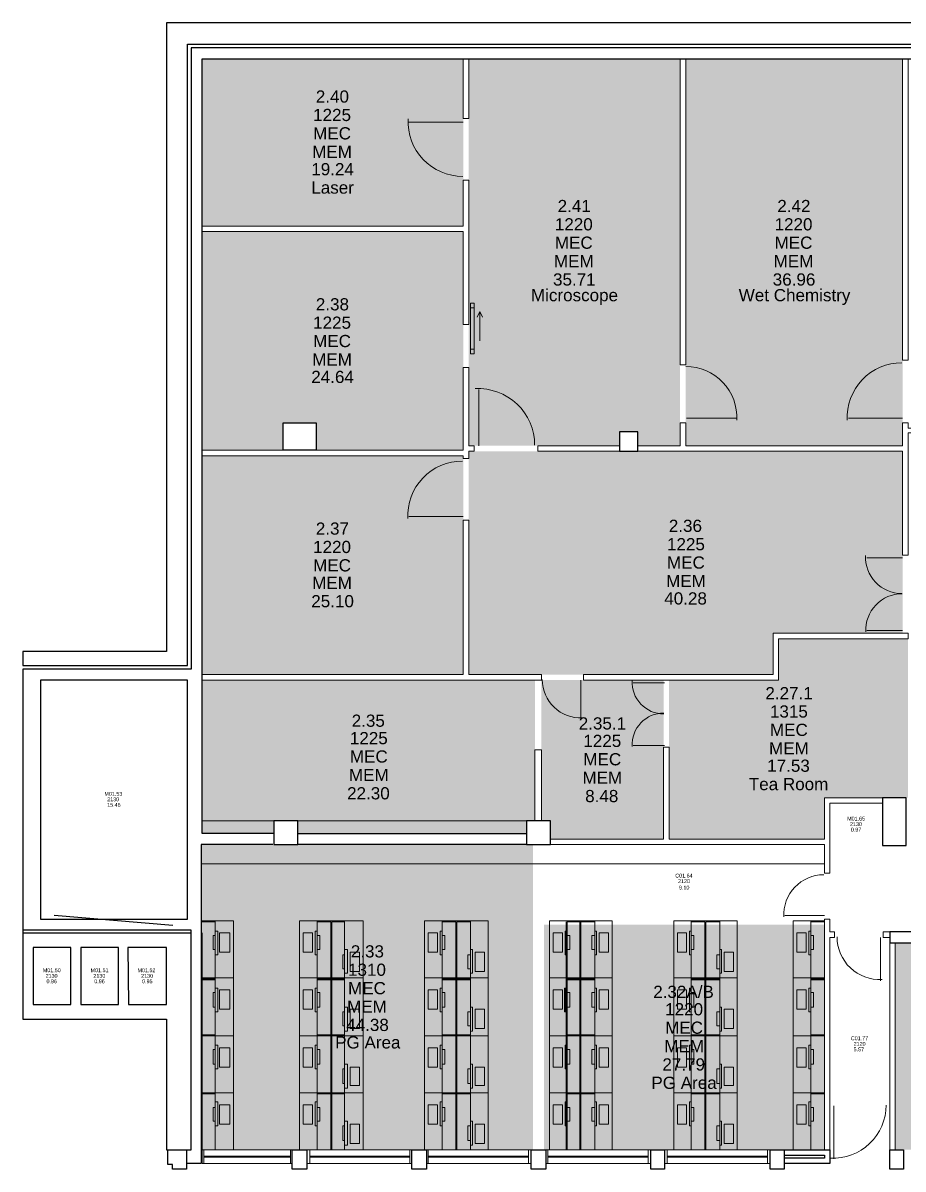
# Model space of a CAD drawing. Header units: millimetres. Extents: x -3 to 91, y 3.5 to 49.2.
# Drawn here: x -3.03 to 15.7, y 24.8 to 49.19 of the extents above; entities that cross this region are included whole.
import ezdxf

# ---------------------------------------------------------------- set-up
doc = ezdxf.new("R2010")
doc.units = ezdxf.units.MM
for name, color, linetype in [('PDF_014401$DR', 7, 'Continuous'), ('PDF_014401$FT-FIXFIT', 7, 'Continuous'), ('PDF_014401$WA', 7, 'Continuous'), ('PDF_014401$WA-COL', 7, 'Continuous'), ('PDF_014401$WA-EXT', 7, 'Continuous'), ('PDF_014401$WN', 7, 'Continuous'), ('PDF_Text', 7, 'Continuous')]:
    doc.layers.add(name, color=color, linetype=linetype)
doc.layers.add('PDF_014401$HL-TMP', color=7, linetype='Continuous', true_color=0xbfebf9)
doc.styles.add('PDF ArialMT', font='arial.ttf')

msp = doc.modelspace()

# ---------------------------------------------------------------- linework, layer by layer
at = {"layer": 'PDF_014401$DR', "lineweight": 0}
for points in [[(6.336, 47.08), (5.182, 47.08), (6.336, 47.08)], [(6.493, 42.249), (6.493, 43.129)], [(6.571, 43.129), (6.571, 42.249)], [(6.63, 42.933), (6.688, 43.051), (6.688, 42.425)], [(6.688, 43.051), (6.747, 42.933)], [(6.669, 40.195), (6.669, 41.388), (6.669, 40.195)], [(11.089, 40.782), (12.165, 40.782), (11.089, 40.782)], [(15.686, 40.782), (14.532, 40.782), (15.686, 40.782)], [(6.336, 38.689), (5.182, 38.689), (6.336, 38.689)], [(15.686, 37.809), (14.923, 37.809), (15.686, 37.809)], [(15.686, 36.264), (14.923, 36.264), (15.686, 36.264)], [(8.84, 35.207), (8.84, 34.405), (8.84, 35.207)], [(10.62, 35.149), (9.955, 35.149), (10.62, 35.149)], [(10.62, 33.819), (9.955, 33.819), (10.62, 33.819)], [(14.023, 30.2), (13.182, 30.2), (14.023, 30.2)], [(15.216, 29.731), (15.216, 28.811), (15.216, 29.731)], [(14.219, 26.151), (14.219, 25.017), (14.219, 26.151)]]:
    msp.add_lwpolyline(points, dxfattribs=at)
for points in [[(6.493, 43.227), (6.493, 43.129), (6.571, 43.129), (6.571, 43.227)], [(6.493, 42.249), (6.493, 42.151), (6.571, 42.151), (6.571, 42.249)]]:
    msp.add_lwpolyline(points, close=True, dxfattribs=at)
for centre, radius, start, end in [((6.326, 47.09), 1.164, 177.045, 269.9996), ((15.67, 40.796), 1.164, 90, 182.9553), ((11.073, 40.796), 1.086, 357.0447, 90), ((6.653, 40.209), 1.203, 0, 92.9553), ((6.32, 38.703), 1.164, 90, 182.9553), ((15.67, 37.822), 0.773, 177.0447, 270), ((15.676, 36.273), 0.773, 89.9999, 182.9563), ((8.83, 35.217), 0.812, 179.9997, 272.955), ((10.604, 35.162), 0.675, 177.0447, 270), ((10.604, 33.832), 0.675, 90, 182.9553), ((14.007, 30.214), 0.851, 90, 182.9553), ((15.2, 29.744), 0.91, 180, 272.9553), ((14.209, 26.161), 1.125, 267.044, 359.9998)]:
    msp.add_arc(centre, radius, start, end, dxfattribs=at)
at = {"layer": 'PDF_014401$FT-FIXFIT', "lineweight": 0}
for points in [[(14.023, 31.295), (0.781, 31.295)], [(0.781, 30.063), (1.055, 30.063), (1.055, 30.083), (1.446, 30.083), (1.446, 28.87), (1.055, 28.87), (1.055, 28.831), (0.781, 28.831)], [(0.781, 30.083), (1.055, 30.083), (1.055, 25.213)], [(3.226, 30.063), (3.226, 30.083), (2.855, 30.083), (2.855, 28.87), (3.226, 28.87), (3.226, 28.831), (3.52, 28.831)], [(3.226, 25.213), (3.226, 30.063), (3.52, 30.063), (3.52, 25.213)], [(3.813, 30.063), (3.813, 30.083), (4.204, 30.083), (4.204, 28.87), (3.813, 28.87), (3.539, 28.87)], [(3.813, 25.213), (3.813, 30.063), (3.539, 30.063), (3.539, 25.213)], [(5.886, 30.063), (5.886, 30.083), (5.515, 30.083), (5.515, 28.87), (5.886, 28.87), (5.886, 28.831), (6.18, 28.831)], [(5.886, 25.213), (5.886, 30.063), (6.18, 30.063), (6.18, 25.213)], [(6.493, 30.063), (6.493, 30.083), (6.864, 30.083), (6.864, 28.87), (6.493, 28.87), (6.199, 28.87)], [(6.493, 25.213), (6.493, 30.063), (6.199, 30.063), (6.199, 25.213)], [(8.527, 30.063), (8.527, 25.213)], [(8.84, 30.083), (8.546, 30.083), (8.546, 25.213)], [(8.566, 30.083), (8.84, 30.083), (9.133, 30.083), (9.133, 25.213)], [(8.82, 30.063), (8.82, 25.213)], [(8.84, 30.063), (8.84, 25.213)], [(11.187, 30.063), (11.187, 30.083), (10.815, 30.083), (10.815, 28.87), (11.187, 28.87), (11.187, 28.831), (11.48, 28.831)], [(11.187, 25.213), (11.187, 30.063), (11.48, 30.063), (11.48, 25.213)], [(11.793, 30.063), (11.793, 30.083), (12.165, 30.083), (12.165, 28.87), (11.793, 28.87), (11.5, 28.87)], [(11.793, 25.213), (11.793, 30.063), (11.5, 30.063), (11.5, 25.213)], [(14.023, 30.063), (13.73, 30.063), (13.73, 30.083), (13.358, 30.083), (13.358, 28.87), (13.73, 28.87), (13.73, 28.831), (14.023, 28.831)], [(14.023, 30.083), (13.73, 30.083), (13.73, 25.213)], [(0.781, 29.594), (0.781, 25.213), (0.781, 29.594), (0.781, 29.829)], [(1.446, 27.638), (1.446, 28.87), (1.055, 28.87), (0.781, 28.87), (1.055, 28.87), (1.055, 28.851), (0.781, 28.851)], [(2.855, 27.638), (2.855, 28.87), (3.226, 28.87), (3.52, 28.87)], [(3.226, 28.87), (3.226, 28.851), (3.52, 28.851)], [(4.204, 27.638), (4.204, 28.87), (3.813, 28.87), (3.813, 28.831), (3.539, 28.831)], [(3.813, 28.87), (3.813, 28.851), (3.539, 28.851)], [(5.515, 27.638), (5.515, 28.87), (5.886, 28.87), (6.18, 28.87)], [(5.886, 28.87), (5.886, 28.851), (6.18, 28.851)], [(6.864, 27.638), (6.864, 28.87), (6.493, 28.87), (6.493, 28.831), (6.199, 28.831)], [(6.493, 28.87), (6.493, 28.851), (6.199, 28.851)], [(8.175, 27.638), (8.175, 28.87), (8.546, 28.87), (8.84, 28.87), (8.546, 28.87), (8.546, 28.851), (8.84, 28.851), (9.133, 28.851), (9.133, 28.87), (8.84, 28.87), (9.133, 28.87), (9.505, 28.87), (9.505, 27.638)], [(10.815, 27.638), (10.815, 28.87), (11.187, 28.87), (11.48, 28.87)], [(11.187, 28.87), (11.187, 28.851), (11.48, 28.851)], [(12.165, 27.638), (12.165, 28.87), (11.793, 28.87), (11.793, 28.831), (11.5, 28.831)], [(11.793, 28.87), (11.793, 28.851), (11.5, 28.851)], [(13.358, 27.638), (13.358, 28.87), (13.73, 28.87), (14.023, 28.87), (13.73, 28.87), (13.73, 28.851), (14.023, 28.851)], [(1.055, 27.638), (1.055, 27.657), (0.781, 27.657)], [(1.446, 26.425), (1.446, 27.638), (1.055, 27.638), (0.781, 27.638)], [(2.855, 26.425), (2.855, 27.638), (3.226, 27.638), (3.52, 27.638)], [(3.226, 27.638), (3.226, 27.657), (3.52, 27.657)], [(3.813, 27.638), (3.813, 27.657), (3.539, 27.657)], [(4.204, 26.425), (4.204, 27.638), (3.813, 27.638), (3.539, 27.638)], [(5.515, 26.425), (5.515, 27.638), (5.886, 27.638), (6.18, 27.638)], [(5.886, 27.638), (5.886, 27.657), (6.18, 27.657)], [(6.493, 27.638), (6.493, 27.657), (6.199, 27.657)], [(6.864, 26.425), (6.864, 27.638), (6.493, 27.638), (6.199, 27.638)], [(8.175, 26.425), (8.175, 27.638), (8.546, 27.638)], [(9.505, 26.425), (9.505, 27.638), (9.133, 27.638), (8.84, 27.638), (8.546, 27.638), (8.546, 27.657), (8.84, 27.657), (9.133, 27.657), (9.133, 27.638)], [(10.815, 26.425), (10.815, 27.638), (11.187, 27.638), (11.48, 27.638)], [(11.187, 27.638), (11.187, 27.657), (11.48, 27.657)], [(11.793, 27.638), (11.793, 27.657), (11.5, 27.657)], [(12.165, 26.425), (12.165, 27.638), (11.793, 27.638), (11.5, 27.638)], [(13.358, 26.425), (13.358, 27.638), (13.73, 27.638), (14.023, 27.638)], [(13.73, 27.638), (13.73, 27.657), (14.023, 27.657)], [(1.446, 25.213), (1.446, 26.425), (1.055, 26.425), (0.781, 26.425)], [(1.055, 26.425), (1.055, 26.406), (0.781, 26.406)], [(2.855, 25.213), (2.855, 26.425), (3.226, 26.425), (3.52, 26.425)], [(3.226, 26.425), (3.226, 26.406), (3.52, 26.406)], [(4.204, 25.213), (4.204, 26.425), (3.813, 26.425), (3.539, 26.425)], [(3.813, 26.425), (3.813, 26.406), (3.539, 26.406)], [(5.515, 25.213), (5.515, 26.425), (5.886, 26.425), (6.18, 26.425)], [(5.886, 26.425), (5.886, 26.406), (6.18, 26.406)], [(6.864, 25.213), (6.864, 26.425), (6.493, 26.425), (6.199, 26.425)], [(6.493, 26.425), (6.493, 26.406), (6.199, 26.406)], [(8.175, 25.213), (8.175, 26.425), (8.546, 26.425)], [(9.505, 25.213), (9.505, 26.425), (9.133, 26.425), (8.84, 26.425), (8.546, 26.425), (8.546, 26.406), (8.84, 26.406), (9.133, 26.406), (9.133, 26.425)], [(10.815, 25.213), (10.815, 26.425), (11.187, 26.425), (11.48, 26.425)], [(11.187, 26.425), (11.187, 26.406), (11.48, 26.406)], [(12.165, 25.213), (12.165, 26.425), (11.793, 26.425), (11.5, 26.425)], [(11.793, 26.425), (11.793, 26.406), (11.5, 26.406)], [(13.358, 25.213), (13.358, 26.425), (13.73, 26.425), (14.023, 26.425)], [(13.73, 26.425), (13.73, 26.406), (14.023, 26.406)]]:
    msp.add_lwpolyline(points, dxfattribs=at)
for points in [[(3.539, 30.083), (3.226, 30.083), (3.52, 30.083), (3.813, 30.083)], [(6.199, 30.083), (5.886, 30.083), (6.18, 30.083), (6.493, 30.083)], [(8.84, 30.063), (9.133, 30.063), (9.133, 30.083), (9.505, 30.083), (9.505, 28.87), (9.133, 28.87), (9.133, 28.831), (8.84, 28.831), (8.546, 28.831), (8.546, 28.87), (8.175, 28.87), (8.175, 30.083), (8.546, 30.083), (8.546, 30.063)], [(11.5, 30.083), (11.187, 30.083), (11.48, 30.083), (11.793, 30.083)], [(1.016, 29.476), (1.016, 29.77), (1.055, 29.77), (1.055, 29.476)], [(1.055, 29.359), (1.055, 29.868), (1.114, 29.868), (1.114, 29.359)], [(1.055, 29.359), (1.055, 29.868), (1.114, 29.868), (1.114, 29.359)], [(1.368, 29.418), (1.153, 29.418), (1.153, 29.829), (1.368, 29.829)], [(2.933, 29.418), (3.128, 29.418), (3.128, 29.829), (2.933, 29.829)], [(3.226, 29.359), (3.226, 29.868), (3.187, 29.868), (3.187, 29.359)], [(3.226, 29.359), (3.226, 29.868), (3.187, 29.868), (3.187, 29.359)], [(3.285, 29.476), (3.285, 29.77), (3.226, 29.77), (3.226, 29.476)], [(5.593, 29.418), (5.789, 29.418), (5.789, 29.829), (5.593, 29.829)], [(5.886, 29.359), (5.886, 29.868), (5.847, 29.868), (5.847, 29.359)], [(5.886, 29.359), (5.886, 29.868), (5.847, 29.868), (5.847, 29.359)], [(5.945, 29.476), (5.945, 29.77), (5.886, 29.77), (5.886, 29.476)], [(8.253, 29.418), (8.449, 29.418), (8.449, 29.829), (8.253, 29.829)], [(8.546, 29.359), (8.546, 29.868), (8.507, 29.868), (8.507, 29.359)], [(8.546, 29.359), (8.546, 29.868), (8.507, 29.868), (8.507, 29.359)], [(8.605, 29.476), (8.605, 29.77), (8.546, 29.77), (8.546, 29.476)], [(9.074, 29.476), (9.074, 29.77), (9.133, 29.77), (9.133, 29.476)], [(9.133, 29.359), (9.133, 29.868), (9.172, 29.868), (9.172, 29.359)], [(9.133, 29.359), (9.133, 29.868), (9.172, 29.868), (9.172, 29.359)], [(9.427, 29.418), (9.231, 29.418), (9.231, 29.829), (9.427, 29.829)], [(10.894, 29.418), (11.089, 29.418), (11.089, 29.829), (10.894, 29.829)], [(11.187, 29.359), (11.187, 29.868), (11.148, 29.868), (11.148, 29.359)], [(11.187, 29.359), (11.187, 29.868), (11.148, 29.868), (11.148, 29.359)], [(11.246, 29.476), (11.246, 29.77), (11.187, 29.77), (11.187, 29.476)], [(13.436, 29.418), (13.632, 29.418), (13.632, 29.829), (13.436, 29.829)], [(13.73, 29.359), (13.73, 29.868), (13.69, 29.868), (13.69, 29.359)], [(13.73, 29.359), (13.73, 29.868), (13.69, 29.868), (13.69, 29.359)], [(13.788, 29.476), (13.788, 29.77), (13.73, 29.77), (13.73, 29.476)], [(3.774, 29.066), (3.774, 29.359), (3.813, 29.359), (3.813, 29.066)], [(3.813, 28.968), (3.813, 29.476), (3.872, 29.476), (3.872, 28.968)], [(3.813, 28.968), (3.813, 29.476), (3.872, 29.476), (3.872, 28.968)], [(4.126, 29.007), (3.93, 29.007), (3.93, 29.418), (4.126, 29.418)], [(6.434, 29.066), (6.434, 29.359), (6.493, 29.359), (6.493, 29.066)], [(6.493, 28.968), (6.493, 29.476), (6.532, 29.476), (6.532, 28.968)], [(6.493, 28.968), (6.493, 29.476), (6.532, 29.476), (6.532, 28.968)], [(6.786, 29.007), (6.59, 29.007), (6.59, 29.418), (6.786, 29.418)], [(11.735, 29.066), (11.735, 29.359), (11.793, 29.359), (11.793, 29.066)], [(11.793, 28.968), (11.793, 29.476), (11.832, 29.476), (11.832, 28.968)], [(11.793, 28.968), (11.793, 29.476), (11.832, 29.476), (11.832, 28.968)], [(12.087, 29.007), (11.891, 29.007), (11.891, 29.418), (12.087, 29.418)], [(3.539, 28.87), (3.226, 28.87), (3.52, 28.87), (3.813, 28.87)], [(6.199, 28.87), (5.886, 28.87), (6.18, 28.87), (6.493, 28.87)], [(11.5, 28.87), (11.187, 28.87), (11.48, 28.87), (11.793, 28.87)], [(1.016, 28.244), (1.016, 28.557), (1.055, 28.557), (1.055, 28.244)], [(1.055, 28.146), (1.055, 28.655), (1.114, 28.655), (1.114, 28.146)], [(1.055, 28.146), (1.055, 28.655), (1.114, 28.655), (1.114, 28.146)], [(1.368, 28.205), (1.153, 28.205), (1.153, 28.616), (1.368, 28.616)], [(2.933, 28.205), (3.128, 28.205), (3.128, 28.616), (2.933, 28.616)], [(3.226, 28.146), (3.226, 28.655), (3.187, 28.655), (3.187, 28.146)], [(3.226, 28.146), (3.226, 28.655), (3.187, 28.655), (3.187, 28.146)], [(3.285, 28.244), (3.285, 28.557), (3.226, 28.557), (3.226, 28.244)], [(5.593, 28.205), (5.789, 28.205), (5.789, 28.616), (5.593, 28.616)], [(5.886, 28.146), (5.886, 28.655), (5.847, 28.655), (5.847, 28.146)], [(5.886, 28.146), (5.886, 28.655), (5.847, 28.655), (5.847, 28.146)], [(5.945, 28.244), (5.945, 28.557), (5.886, 28.557), (5.886, 28.244)], [(8.253, 28.205), (8.449, 28.205), (8.449, 28.616), (8.253, 28.616)], [(8.527, 28.146), (8.527, 28.655), (8.488, 28.655), (8.488, 28.146)], [(8.527, 28.146), (8.527, 28.655), (8.488, 28.655), (8.488, 28.146)], [(8.546, 28.146), (8.546, 28.655), (8.507, 28.655), (8.507, 28.146)], [(8.546, 28.146), (8.546, 28.655), (8.507, 28.655), (8.507, 28.146)], [(8.605, 28.244), (8.605, 28.557), (8.546, 28.557), (8.546, 28.244)], [(9.074, 28.244), (9.074, 28.557), (9.133, 28.557), (9.133, 28.244)], [(9.133, 28.146), (9.133, 28.655), (9.172, 28.655), (9.172, 28.146)], [(9.133, 28.146), (9.133, 28.655), (9.172, 28.655), (9.172, 28.146)], [(9.427, 28.205), (9.231, 28.205), (9.231, 28.616), (9.427, 28.616)], [(10.894, 28.205), (11.089, 28.205), (11.089, 28.616), (10.894, 28.616)], [(11.187, 28.146), (11.187, 28.655), (11.148, 28.655), (11.148, 28.146)], [(11.187, 28.146), (11.187, 28.655), (11.148, 28.655), (11.148, 28.146)], [(11.246, 28.244), (11.246, 28.557), (11.187, 28.557), (11.187, 28.244)], [(13.436, 28.205), (13.632, 28.205), (13.632, 28.616), (13.436, 28.616)], [(13.73, 28.146), (13.73, 28.655), (13.69, 28.655), (13.69, 28.146)], [(13.73, 28.146), (13.73, 28.655), (13.69, 28.655), (13.69, 28.146)], [(13.788, 28.244), (13.788, 28.557), (13.73, 28.557), (13.73, 28.244)], [(3.774, 27.853), (3.774, 28.146), (3.813, 28.146), (3.813, 27.853)], [(3.813, 27.736), (3.813, 28.244), (3.872, 28.244), (3.872, 27.736)], [(3.813, 27.736), (3.813, 28.244), (3.872, 28.244), (3.872, 27.736)], [(4.126, 27.794), (3.93, 27.794), (3.93, 28.205), (4.126, 28.205)], [(6.434, 27.853), (6.434, 28.146), (6.493, 28.146), (6.493, 27.853)], [(6.493, 27.736), (6.493, 28.244), (6.532, 28.244), (6.532, 27.736)], [(6.493, 27.736), (6.493, 28.244), (6.532, 28.244), (6.532, 27.736)], [(6.786, 27.794), (6.59, 27.794), (6.59, 28.205), (6.786, 28.205)], [(11.735, 27.853), (11.735, 28.146), (11.793, 28.146), (11.793, 27.853)], [(11.793, 27.736), (11.793, 28.244), (11.832, 28.244), (11.832, 27.736)], [(11.793, 27.736), (11.793, 28.244), (11.832, 28.244), (11.832, 27.736)], [(12.087, 27.794), (11.891, 27.794), (11.891, 28.205), (12.087, 28.205)], [(1.016, 27.032), (1.016, 27.345), (1.055, 27.345), (1.055, 27.032)], [(1.055, 26.934), (1.055, 27.442), (1.114, 27.442), (1.114, 26.934)], [(1.055, 26.934), (1.055, 27.442), (1.114, 27.442), (1.114, 26.934)], [(1.368, 26.973), (1.153, 26.973), (1.153, 27.384), (1.368, 27.384)], [(2.933, 26.973), (3.128, 26.973), (3.128, 27.384), (2.933, 27.384)], [(3.226, 26.934), (3.226, 27.442), (3.187, 27.442), (3.187, 26.934)], [(3.226, 26.934), (3.226, 27.442), (3.187, 27.442), (3.187, 26.934)], [(3.285, 27.032), (3.285, 27.345), (3.226, 27.345), (3.226, 27.032)], [(5.593, 26.973), (5.789, 26.973), (5.789, 27.384), (5.593, 27.384)], [(5.886, 26.934), (5.886, 27.442), (5.847, 27.442), (5.847, 26.934)], [(5.886, 26.934), (5.886, 27.442), (5.847, 27.442), (5.847, 26.934)], [(5.945, 27.032), (5.945, 27.345), (5.886, 27.345), (5.886, 27.032)], [(8.253, 26.973), (8.449, 26.973), (8.449, 27.384), (8.253, 27.384)], [(8.546, 26.934), (8.546, 27.442), (8.507, 27.442), (8.507, 26.934)], [(8.546, 26.934), (8.546, 27.442), (8.507, 27.442), (8.507, 26.934)], [(8.605, 27.032), (8.605, 27.345), (8.546, 27.345), (8.546, 27.032)], [(9.074, 27.032), (9.074, 27.345), (9.133, 27.345), (9.133, 27.032)], [(9.133, 26.934), (9.133, 27.442), (9.172, 27.442), (9.172, 26.934)], [(9.133, 26.934), (9.133, 27.442), (9.172, 27.442), (9.172, 26.934)], [(9.427, 26.973), (9.231, 26.973), (9.231, 27.384), (9.427, 27.384)], [(10.894, 26.973), (11.089, 26.973), (11.089, 27.384), (10.894, 27.384)], [(11.187, 26.934), (11.187, 27.442), (11.148, 27.442), (11.148, 26.934)], [(11.187, 26.934), (11.187, 27.442), (11.148, 27.442), (11.148, 26.934)], [(11.246, 27.032), (11.246, 27.345), (11.187, 27.345), (11.187, 27.032)], [(13.436, 26.973), (13.632, 26.973), (13.632, 27.384), (13.436, 27.384)], [(13.73, 26.934), (13.73, 27.442), (13.69, 27.442), (13.69, 26.934)], [(13.73, 26.934), (13.73, 27.442), (13.69, 27.442), (13.69, 26.934)], [(13.788, 27.032), (13.788, 27.345), (13.73, 27.345), (13.73, 27.032)], [(3.774, 26.621), (3.774, 26.934), (3.813, 26.934), (3.813, 26.621)], [(3.813, 26.523), (3.813, 27.032), (3.872, 27.032), (3.872, 26.523)], [(3.813, 26.523), (3.813, 27.032), (3.872, 27.032), (3.872, 26.523)], [(4.126, 26.582), (3.93, 26.582), (3.93, 26.973), (4.126, 26.973)], [(6.434, 26.621), (6.434, 26.934), (6.493, 26.934), (6.493, 26.621)], [(6.493, 26.523), (6.493, 27.032), (6.532, 27.032), (6.532, 26.523)], [(6.493, 26.523), (6.493, 27.032), (6.532, 27.032), (6.532, 26.523)], [(6.786, 26.582), (6.59, 26.582), (6.59, 26.973), (6.786, 26.973)], [(11.735, 26.621), (11.735, 26.934), (11.793, 26.934), (11.793, 26.621)], [(11.793, 26.523), (11.793, 27.032), (11.832, 27.032), (11.832, 26.523)], [(11.793, 26.523), (11.793, 27.032), (11.832, 27.032), (11.832, 26.523)], [(12.087, 26.582), (11.891, 26.582), (11.891, 26.973), (12.087, 26.973)], [(1.016, 25.819), (1.016, 26.112), (1.055, 26.112), (1.055, 25.819)], [(1.055, 25.721), (1.055, 26.23), (1.114, 26.23), (1.114, 25.721)], [(1.055, 25.721), (1.055, 26.23), (1.114, 26.23), (1.114, 25.721)], [(1.368, 25.76), (1.153, 25.76), (1.153, 26.171), (1.368, 26.171)], [(2.933, 25.76), (3.128, 25.76), (3.128, 26.171), (2.933, 26.171)], [(3.226, 25.721), (3.226, 26.23), (3.187, 26.23), (3.187, 25.721)], [(3.226, 25.721), (3.226, 26.23), (3.187, 26.23), (3.187, 25.721)], [(3.285, 25.819), (3.285, 26.112), (3.226, 26.112), (3.226, 25.819)], [(5.593, 25.76), (5.789, 25.76), (5.789, 26.171), (5.593, 26.171)], [(5.886, 25.721), (5.886, 26.23), (5.847, 26.23), (5.847, 25.721)], [(5.886, 25.721), (5.886, 26.23), (5.847, 26.23), (5.847, 25.721)], [(5.945, 25.819), (5.945, 26.112), (5.886, 26.112), (5.886, 25.819)], [(8.253, 25.76), (8.449, 25.76), (8.449, 26.171), (8.253, 26.171)], [(8.546, 25.721), (8.546, 26.23), (8.507, 26.23), (8.507, 25.721)], [(8.546, 25.721), (8.546, 26.23), (8.507, 26.23), (8.507, 25.721)], [(8.605, 25.819), (8.605, 26.112), (8.546, 26.112), (8.546, 25.819)], [(9.074, 25.819), (9.074, 26.112), (9.133, 26.112), (9.133, 25.819)], [(9.133, 25.721), (9.133, 26.23), (9.172, 26.23), (9.172, 25.721)], [(9.133, 25.721), (9.133, 26.23), (9.172, 26.23), (9.172, 25.721)], [(9.427, 25.76), (9.231, 25.76), (9.231, 26.171), (9.427, 26.171)], [(10.894, 25.76), (11.089, 25.76), (11.089, 26.171), (10.894, 26.171)], [(11.187, 25.721), (11.187, 26.23), (11.148, 26.23), (11.148, 25.721)], [(11.187, 25.721), (11.187, 26.23), (11.148, 26.23), (11.148, 25.721)], [(11.246, 25.819), (11.246, 26.112), (11.187, 26.112), (11.187, 25.819)], [(13.436, 25.76), (13.632, 25.76), (13.632, 26.171), (13.436, 26.171)], [(13.73, 25.721), (13.73, 26.23), (13.69, 26.23), (13.69, 25.721)], [(13.73, 25.721), (13.73, 26.23), (13.69, 26.23), (13.69, 25.721)], [(13.788, 25.819), (13.788, 26.112), (13.73, 26.112), (13.73, 25.819)], [(3.774, 25.408), (3.774, 25.721), (3.813, 25.721), (3.813, 25.408)], [(3.813, 25.31), (3.813, 25.819), (3.872, 25.819), (3.872, 25.31)], [(3.813, 25.31), (3.813, 25.819), (3.872, 25.819), (3.872, 25.31)], [(4.126, 25.349), (3.93, 25.349), (3.93, 25.76), (4.126, 25.76)], [(6.434, 25.408), (6.434, 25.721), (6.493, 25.721), (6.493, 25.408)], [(6.493, 25.31), (6.493, 25.819), (6.532, 25.819), (6.532, 25.31)], [(6.493, 25.31), (6.493, 25.819), (6.532, 25.819), (6.532, 25.31)], [(6.786, 25.349), (6.59, 25.349), (6.59, 25.76), (6.786, 25.76)], [(11.735, 25.408), (11.735, 25.721), (11.793, 25.721), (11.793, 25.408)], [(11.793, 25.31), (11.793, 25.819), (11.832, 25.819), (11.832, 25.31)], [(11.793, 25.31), (11.793, 25.819), (11.832, 25.819), (11.832, 25.31)], [(12.087, 25.349), (11.891, 25.349), (11.891, 25.76), (12.087, 25.76)]]:
    msp.add_lwpolyline(points, close=True, dxfattribs=at)
at = {"layer": 'PDF_014401$HL-TMP', "lineweight": 0}
msp.add_lwpolyline([(7.686, 32.215), (0.781, 32.215), (7.686, 32.215)], dxfattribs=at)
at = {"layer": 'PDF_014401$HL-TMP', "lineweight": -3, "transparency": 33554559}
for points in [[(6.336, 48.429), (0.781, 48.429), (6.336, 44.87)], [(0.781, 48.429), (6.336, 44.87), (0.781, 44.87)], [(6.454, 48.429), (10.952, 48.429), (10.952, 48.429)], [(10.952, 48.429), (6.454, 48.429), (10.952, 40.488)], [(6.454, 48.429), (10.952, 40.488), (6.454, 40.488)], [(15.686, 48.429), (11.07, 48.429), (15.686, 40.195)], [(11.07, 48.429), (15.686, 40.195), (11.07, 40.195)], [(6.336, 44.752), (0.781, 44.752), (6.336, 40.684)], [(0.781, 44.752), (6.336, 40.684), (0.781, 40.684)], [(2.503, 40.684), (0.781, 40.684), (2.503, 40.097)], [(0.781, 40.684), (2.503, 40.097), (0.781, 40.097)], [(6.336, 40.684), (3.207, 40.684), (6.336, 40.097)], [(3.207, 40.684), (6.336, 40.097), (3.207, 40.097)], [(9.661, 40.488), (6.454, 40.488), (9.661, 40.195)], [(6.454, 40.488), (9.661, 40.195), (6.454, 40.195)], [(10.952, 40.488), (10.052, 40.488), (10.952, 40.195)], [(10.052, 40.488), (10.952, 40.195), (10.052, 40.195)], [(15.686, 40.078), (6.454, 40.078), (15.686, 36.205)], [(6.454, 40.078), (15.686, 36.205), (6.454, 36.205)], [(6.336, 39.98), (0.781, 39.98), (6.336, 35.325)], [(0.781, 39.98), (6.336, 35.325), (0.781, 35.325)], [(12.928, 36.205), (6.454, 36.205), (12.928, 35.755)], [(6.454, 36.205), (12.928, 35.755), (6.454, 35.755)], [(15.803, 36.088), (13.045, 36.088), (15.803, 35.207)], [(13.045, 36.088), (15.803, 35.207), (13.045, 35.207)], [(12.928, 35.325), (6.454, 35.325), (6.454, 35.755)], [(6.454, 35.755), (12.928, 35.755), (12.928, 35.325)], [(7.862, 35.207), (0.781, 35.207), (7.862, 32.215)], [(0.781, 35.207), (7.862, 32.215), (0.781, 32.215)], [(12.928, 35.325), (12.928, 35.325), (6.454, 35.325)], [(10.6, 35.207), (7.999, 35.207), (10.6, 32.215)], [(7.999, 35.207), (10.6, 32.215), (7.999, 32.215)], [(15.803, 35.207), (10.717, 35.207), (15.803, 32.704)], [(10.717, 35.207), (15.803, 32.704), (10.717, 32.704)], [(14.023, 32.704), (10.717, 32.704), (14.023, 31.824)], [(10.717, 32.704), (14.023, 31.824), (10.717, 31.824)], [(0.781, 32.215), (7.686, 32.215), (7.686, 32.215)], [(7.686, 32.215), (7.686, 32.215), (0.781, 32.215)], [(7.686, 32.215), (0.781, 32.215), (7.862, 32.215)], [(2.307, 32.215), (2.307, 32.215), (0.781, 32.215)], [(2.307, 32.215), (0.781, 32.215), (2.816, 32.215)], [(2.307, 32.215), (0.781, 32.215), (2.307, 31.941)], [(0.781, 32.215), (2.307, 31.941), (0.781, 31.941)], [(7.686, 32.215), (2.816, 32.215), (7.686, 31.941)], [(2.816, 32.215), (7.686, 31.941), (2.816, 31.941)], [(7.999, 32.215), (8.194, 32.215), (8.194, 32.215)], [(8.194, 32.215), (10.6, 32.215), (10.6, 32.215)], [(10.6, 32.215), (10.6, 32.215), (8.194, 32.215)], [(10.6, 32.215), (8.194, 32.215), (10.6, 31.824)], [(8.194, 32.215), (10.6, 31.824), (8.194, 31.824)], [(7.823, 31.706), (0.781, 31.706), (7.823, 28.303)], [(0.781, 31.706), (7.823, 28.303), (0.781, 28.303)], [(14.023, 30.005), (8.057, 30.005), (14.023, 25.213)], [(8.057, 30.005), (14.023, 25.213), (8.057, 25.213)], [(19.304, 29.613), (15.529, 29.613), (19.304, 25.213)], [(15.529, 29.613), (19.304, 25.213), (15.529, 25.213)], [(7.823, 28.303), (0.781, 28.303), (7.823, 25.213)], [(0.781, 28.303), (7.823, 25.213), (0.781, 25.213)]]:
    msp.add_solid(points, dxfattribs=at)
at = {"layer": 'PDF_014401$WA', "lineweight": 20}
for points in [[(6.336, 48.429), (6.336, 47.158), (6.454, 47.158), (6.454, 48.429)], [(11.07, 48.429), (11.07, 41.916), (10.952, 41.916), (10.952, 48.429)], [(15.686, 48.429), (15.686, 42.014), (15.803, 42.014), (15.803, 48.429)], [(0.781, 44.87), (6.336, 44.87), (6.336, 45.848), (6.454, 45.848), (6.454, 42.777), (6.336, 42.777), (6.336, 44.752), (0.781, 44.752)], [(3.207, 40.097), (6.336, 40.097), (6.336, 41.857), (6.454, 41.857), (6.454, 40.195), (6.571, 40.195), (6.571, 40.078), (6.454, 40.078), (6.454, 39.921), (6.336, 39.921), (6.336, 39.98), (0.781, 39.98)], [(10.052, 40.195), (10.952, 40.195), (10.952, 40.684), (11.07, 40.684), (11.07, 40.195), (15.686, 40.195), (15.686, 40.684), (15.803, 40.684), (15.803, 40.567), (16.918, 40.567), (16.918, 40.469), (15.803, 40.469), (15.803, 37.867), (15.686, 37.867), (15.686, 40.078), (10.052, 40.078)], [(0.781, 40.097), (2.503, 40.097)], [(9.661, 40.195), (7.921, 40.195), (7.921, 40.078), (9.661, 40.078)], [(0.781, 35.207), (7.999, 35.207), (7.999, 35.325), (6.454, 35.325), (6.454, 38.611), (6.336, 38.611), (6.336, 35.325), (0.781, 35.325)], [(7.999, 32.215), (7.999, 33.721), (7.862, 33.721), (7.862, 32.215)], [(15.255, 32.704), (14.023, 32.704), (14.023, 31.824), (10.717, 31.824), (10.717, 33.78), (10.6, 33.78), (10.6, 31.824), (8.194, 31.824)], [(15.255, 32.586), (14.14, 32.586), (14.14, 31.1), (14.023, 31.1), (14.023, 31.706), (8.194, 31.706)], [(14.14, 25.213), (14.14, 29.731), (14.238, 29.731), (14.238, 29.848), (14.14, 29.848), (14.14, 30.122), (14.023, 30.122), (14.023, 25.213)], [(15.412, 29.731), (15.275, 29.731), (15.275, 29.848), (15.412, 29.848)], [(15.412, 25.213), (15.412, 29.613)], [(15.529, 25.213), (15.529, 29.613)]]:
    msp.add_lwpolyline(points, dxfattribs=at)
msp.add_lwpolyline([(12.928, 36.205), (12.928, 35.325), (8.898, 35.325), (8.898, 35.207), (13.045, 35.207), (13.045, 36.088), (15.803, 36.088), (15.803, 36.205)], close=True, dxfattribs=at)
at = {"layer": 'PDF_014401$WA-COL', "lineweight": 25}
for points in [[(60.77, 49.192), (0.019, 49.192), (0.019, 35.814), (-3.033, 35.814), (-3.033, 35.52), (0.468, 35.52), (0.468, 48.742), (60.3, 48.742), (60.3, 31.765), (60.77, 31.765)], [(3.207, 40.097), (2.503, 40.097), (2.503, 40.684), (3.207, 40.684)], [(9.661, 40.078), (10.052, 40.078), (10.052, 40.488), (9.661, 40.488)], [(15.764, 32.704), (15.255, 32.704), (15.255, 31.687), (15.764, 31.687)], [(2.307, 31.706), (2.816, 31.706), (2.816, 32.215), (2.307, 32.215)], [(7.686, 31.706), (8.194, 31.706), (8.194, 32.215), (7.686, 32.215)], [(2.698, 25.213), (3.011, 25.213), (3.011, 24.802), (2.698, 24.802)], [(5.241, 25.213), (5.554, 25.213), (5.554, 24.802), (5.241, 24.802)], [(7.784, 25.213), (8.097, 25.213), (8.097, 24.802), (7.784, 24.802)], [(10.326, 25.213), (10.62, 25.213), (10.62, 24.802), (10.326, 24.802)], [(12.869, 25.213), (13.162, 25.213), (13.162, 24.802), (12.869, 24.802)], [(15.412, 25.213), (15.705, 25.213), (15.705, 24.802), (15.412, 24.802)]]:
    msp.add_lwpolyline(points, close=True, dxfattribs=at)
msp.add_lwpolyline([(0.445, 25.213), (0.445, 24.802), (0.152, 24.802), (0.152, 24.9), (0.054, 24.9), (0.054, 25.213)], dxfattribs=at)
at = {"layer": 'PDF_014401$WA-EXT', "lineweight": 25}
for points in [[(78.177, 29.437), (78.177, 31.706), (60.241, 31.706), (60.241, 48.664), (0.547, 48.664), (0.547, 35.442), (-3.033, 35.442), (-3.033, 27.99), (0.019, 27.99), (0.019, 25.213), (0.547, 25.213), (0.547, 29.887), (-3.033, 29.887)], [(2.307, 31.941), (0.781, 31.941), (0.781, 48.429), (60.007, 48.429), (60.007, 31.472), (77.943, 31.472), (77.943, 29.437)], [(2.816, 31.941), (7.686, 31.941)], [(2.284, 31.706), (0.758, 31.706), (0.758, 24.919), (0.445, 24.919)], [(7.686, 31.706), (2.816, 31.706)], [(0.155, 29.985), (-2.368, 30.2)], [(-3.033, 29.829), (0.547, 29.829)], [(13.162, 25.213), (14.14, 25.213), (14.14, 24.919), (13.162, 24.919)], [(13.162, 25.095), (14.023, 25.095), (14.023, 25.037), (13.162, 25.037)]]:
    msp.add_lwpolyline(points, dxfattribs=at)
for points in [[(0.468, 35.207), (-2.661, 35.207), (-2.661, 30.122), (0.468, 30.122)], [(17.759, 29.613), (17.759, 29.848), (15.412, 29.848), (15.412, 29.613)], [(-2.016, 28.303), (-2.016, 29.516), (-2.818, 29.516), (-2.818, 28.303)], [(-0.999, 28.303), (-0.999, 29.516), (-1.8, 29.516), (-1.8, 28.303)], [(0.019, 28.303), (0.019, 29.516), (-0.803, 29.516), (-0.783, 28.303)]]:
    msp.add_lwpolyline(points, close=True, dxfattribs=at)
at = {"layer": 'PDF_014401$WN', "lineweight": 0}
for points in [[(0.781, 25.213), (0.781, 24.919)], [(0.82, 25.213), (0.82, 24.919)], [(2.659, 24.919), (2.659, 25.213)], [(2.698, 24.919), (2.698, 25.213)], [(3.011, 25.213), (3.011, 24.919)], [(3.07, 25.213), (3.07, 24.919)], [(5.202, 24.919), (5.202, 25.213)], [(5.241, 24.919), (5.241, 25.213)], [(5.554, 25.213), (5.554, 24.919)], [(5.593, 25.213), (5.593, 24.919)], [(7.725, 24.919), (7.725, 25.213)], [(7.784, 24.919), (7.784, 25.213)], [(8.097, 25.213), (8.097, 24.919)], [(8.136, 25.213), (8.136, 24.919)], [(10.268, 24.919), (10.268, 25.213)], [(10.326, 24.919), (10.326, 25.213)], [(10.62, 25.213), (10.62, 24.919)], [(10.678, 25.213), (10.678, 24.919)], [(12.81, 24.919), (12.81, 25.213)], [(12.869, 24.919), (12.869, 25.213)], [(0.82, 25.076), (2.659, 25.076)], [(0.82, 25.056), (2.659, 25.056)], [(3.07, 25.076), (5.202, 25.076)], [(3.07, 25.056), (5.202, 25.056)], [(5.593, 25.076), (7.725, 25.076)], [(5.593, 25.056), (7.725, 25.056)], [(8.136, 25.076), (10.268, 25.076)], [(8.136, 25.056), (10.268, 25.056)], [(10.678, 25.076), (12.81, 25.076)], [(10.678, 25.056), (12.81, 25.056)]]:
    msp.add_lwpolyline(points, dxfattribs=at)
at = {"layer": 'PDF_014401$WN', "lineweight": 9}
for points in [[(2.698, 25.213), (0.781, 25.213)], [(5.241, 25.213), (3.011, 25.213)], [(7.784, 25.213), (5.554, 25.213)], [(10.326, 25.213), (8.097, 25.213)], [(12.869, 25.213), (10.62, 25.213)], [(0.781, 24.919), (2.698, 24.919)], [(3.011, 24.919), (5.241, 24.919)], [(5.554, 24.919), (7.784, 24.919)], [(8.097, 24.919), (10.326, 24.919)], [(10.62, 24.919), (12.869, 24.919)]]:
    msp.add_lwpolyline(points, dxfattribs=at)

# ---------------------------------------------------------------- texts
at = {"layer": 'PDF_Text', "lineweight": -3, "attachment_point": 4, "style": 'PDF ArialMT'}
for s, insert, char_height in [('2.40', (3.2, 47.624), 0.2595), ('1225', (3.142, 47.232), 0.2595), ('MEC', (3.142, 46.841), 0.2595), ('MEM', (3.122, 46.45), 0.2595), ('19.24', (3.103, 46.078), 0.2595), ('Laser', (3.103, 45.687), 0.2595), ('2.41', (8.345, 45.296), 0.2595), ('2.42', (13.019, 45.296), 0.2595), ('1220', (8.286, 44.905), 0.2595), ('1220', (12.961, 44.905), 0.2595), ('MEC', (8.286, 44.514), 0.2595), ('MEC', (12.961, 44.514), 0.2595), ('MEM', (8.266, 44.122), 0.2595), ('MEM', (12.941, 44.122), 0.2595), ('35.71', (8.247, 43.731), 0.2595), ('36.96', (12.922, 43.731), 0.2595), ('Microscope', (7.777, 43.36), 0.2595), ('Wet Chemistry', (12.198, 43.36), 0.2595), ('2.38', (3.2, 43.203), 0.2595), ('1225', (3.142, 42.812), 0.2595), ('MEC', (3.142, 42.421), 0.2595), ('MEM', (3.122, 42.029), 0.2595), ('24.64', (3.103, 41.658), 0.2595), ('2.37', (3.2, 38.43), 0.2595), ('2.36', (10.711, 38.489), 0.2595), ('1220', (3.142, 38.039), 0.2595), ('1225', (10.672, 38.098), 0.2595), ('MEC', (10.672, 37.707), 0.2595), ('MEC', (3.142, 37.648), 0.2595), ('MEM', (3.122, 37.276), 0.2595), ('MEM', (10.653, 37.316), 0.2595), ('40.28', (10.614, 36.944), 0.2595), ('25.10', (3.103, 36.885), 0.2595), ('2.27.1', (12.765, 34.929), 0.2595), ('1315', (12.863, 34.538), 0.2595), ('2.35', (3.963, 34.342), 0.2595), ('2.35.1', (8.794, 34.284), 0.2595), ('MEC', (12.863, 34.147), 0.2595), ('1225', (3.924, 33.971), 0.2595), ('1225', (8.892, 33.912), 0.2595), ('MEC', (3.924, 33.58), 0.2595), ('MEM', (12.843, 33.756), 0.2595), ('MEC', (8.892, 33.521), 0.2595), ('17.53', (12.804, 33.384), 0.2595), ('MEM', (3.904, 33.188), 0.2595), ('MEM', (8.873, 33.13), 0.2595), ('22.30', (3.865, 32.797), 0.2595), ('Tea Room', (12.413, 32.993), 0.2595), ('M01.53', (-1.298, 32.787), 0.0817), ('2130', (-1.24, 32.67), 0.0817), ('8.48', (8.931, 32.738), 0.2595), ('15.46', (-1.24, 32.552), 0.0817), ('M01.65', (14.506, 32.259), 0.0817), ('2130', (14.565, 32.142), 0.0817), ('0.97', (14.584, 32.024), 0.0817), ('C01.64', (10.848, 31.046), 0.0817), ('2120', (10.907, 30.929), 0.0817), ('9.10', (10.927, 30.792), 0.0817), ('2.33', (3.944, 29.433), 0.2595), ('M01.50', (-2.609, 29.032), 0.0817), ('M01.51', (-1.592, 29.032), 0.0817), ('M01.52', (-0.594, 29.032), 0.0817), ('1310', (3.885, 29.042), 0.2595), ('2130', (-2.55, 28.914), 0.0817), ('0.96', (-2.531, 28.797), 0.0817), ('2130', (-1.533, 28.914), 0.0817), ('0.96', (-1.514, 28.797), 0.0817), ('2130', (-0.516, 28.914), 0.0817), ('0.95', (-0.497, 28.797), 0.0817), ('MEC', (3.885, 28.65), 0.2595), ('2.32A/B', (10.379, 28.572), 0.2595), ('MEM', (3.865, 28.259), 0.2595), ('1220', (10.633, 28.201), 0.2595), ('44.38', (3.846, 27.868), 0.2595), ('MEC', (10.633, 27.809), 0.2595), ('PG Area', (3.611, 27.496), 0.2595), ('C01.77', (14.584, 27.584), 0.0817), ('MEM', (10.614, 27.418), 0.2595), ('5.57', (14.643, 27.349), 0.0817), ('2120', (14.643, 27.467), 0.0817), ('27.79', (10.574, 27.027), 0.2595), ('PG Area', (10.34, 26.636), 0.2595)]:
    msp.add_mtext(s, dxfattribs=dict(at, insert=insert, char_height=char_height))

doc.saveas('drawing.dxf')
